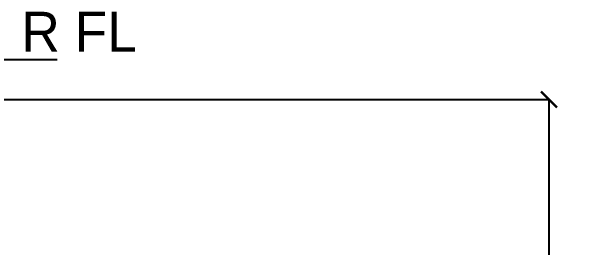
# Model space of a CAD drawing. Header units: millimetres. Extents: x 16084 to 24556, y -3303 to 19570.
# Drawn here: x 21401 to 24347, y 15459 to 16640 of the extents above; entities that cross this region are included whole.
import ezdxf

# ---------------------------------------------------------------- set-up
doc = ezdxf.new("R2010")
doc.units = ezdxf.units.MM
doc.header["$MEASUREMENT"] = 0
doc.layers.add('AA_Architecture', color=7, linetype='Continuous')
doc.styles.add('Century Gothic$001H0', font='cent.shx')
doc.dimstyles.new('Copy of ISO-25', dxfattribs={"dimtxt": 250, "dimasz": 80, "dimexe": 1.25, "dimexo": 0.625, "dimtad": 1, "dimtxsty": 'Century Gothic$001H0', "dimblk": 'ARCHTICK', "dimcen": 2.5, "dimadec": 0, "dimazin": 0, "dimtfac": 1, "dimtmove": 0, "dimatfit": 3, "dimfxl": 1, "dimarcsym": 0})

# ---------------------------------------------------------------- blocks, each defined once
blk = doc.blocks.new('_ArchTick')
at = {"color": 0, "linetype": 'ByBlock', "const_width": 0.15}
blk.add_lwpolyline([(-0.5, -0.5), (0.5, 0.5)], dxfattribs=at)
blk = doc.blocks.new('*D9')
at = {"color": 0, "lineweight": -2, "transparency": 16777216}
for p, q in [((20200.625, 16200), (24101.25, 16200)), ((24100, 12000), (24100, 16200)), ((20200.625, 12000), (24101.25, 12000))]:
    blk.add_line(p, q, dxfattribs=at)
at = {"layer": 'Defpoints', "color": 0, "transparency": 16777216}
for p in [(20200, 16200), (24100, 16200), (20200, 12000)]:
    blk.add_point(p, dxfattribs=at)
at = {"color": 0, "lineweight": -2, "transparency": 16777216, "xscale": 80, "yscale": 80, "zscale": 80}
for p, rotation in [((24100, 16200), 90), ((24100, 12000), 270)]:
    blk.add_blockref('_ArchTick', p, dxfattribs=dict(at, rotation=rotation))
at = {"color": 0, "transparency": 16777216, "insert": (23974.375, 14100), "char_height": 250, "attachment_point": 5, "rotation": 90, "style": 'Century Gothic$001H0'}
blk.add_mtext('O.H. 4200', dxfattribs=at)

msp = doc.modelspace()

# ---------------------------------------------------------------- linework, layer by layer
at = {"layer": 'AA_Architecture'}
for p, q in [((20200, 16400), (21630, 16400)), ((20200, 16200), (21630, 16200))]:
    msp.add_line(p, q, dxfattribs=at)

# ---------------------------------------------------------------- texts
at = {"insert": (21450, 16640), "char_height": 200, "attachment_point": 1}
msp.add_mtext('R FL', dxfattribs=at)

# ---------------------------------------------------------------- dimensions: what is measured, and where the dimension line sits
dim = msp.add_linear_dim(base=(24100, 16200), p1=(20200, 12000), p2=(20200, 16200), angle=90, text='O.H. <>', dimstyle='Copy of ISO-25')
dim.commit()
dim.dimension.update_dxf_attribs({"geometry": '*D9', "text_midpoint": (23974.375, 14100)})

doc.saveas('drawing.dxf')
